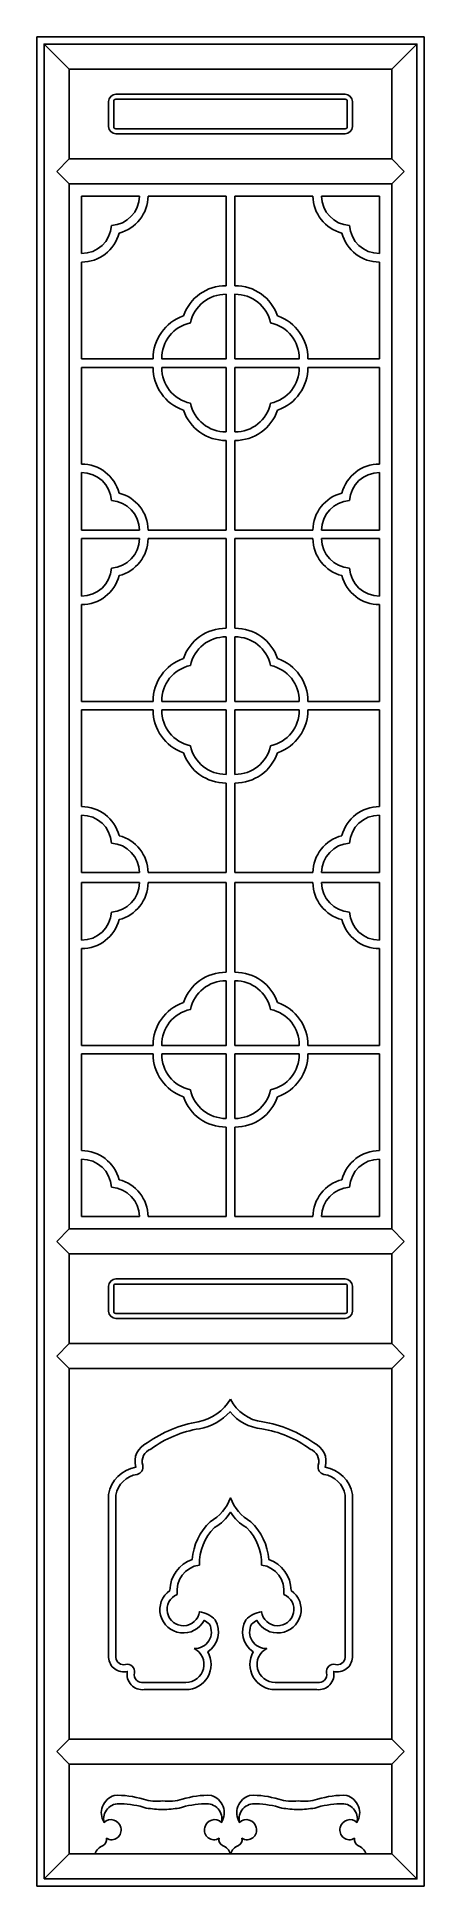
# Model space of a CAD drawing. Header units: metres. Extents: x 0 to 540, y 0 to 2580.
import ezdxf

# ---------------------------------------------------------------- set-up
doc = ezdxf.new("R2010")
doc.units = ezdxf.units.M
for name, color, linetype in [('3', 3, 'Continuous'), ('4', 4, 'Continuous'), ('7', 7, 'Continuous')]:
    doc.layers.add(name, color=color, linetype=linetype)

msp = doc.modelspace()

# ---------------------------------------------------------------- linework, layer by layer
at = {"layer": '3'}
for p, q in [((10, 2570), (45, 2535)), ((495, 2535), (530, 2570)), ((45, 2410), (27.5, 2392.5)), ((495, 2410), (512.5, 2392.5)), ((27.5, 2392.5), (45, 2375)), ((495, 2375), (512.5, 2392.5)), ((264, 2233), (264, 2358)), ((276, 2233), (276, 2358)), ((62, 2131), (162, 2131)), ((162, 2119), (62, 2119)), ((174, 2119), (264, 2119)), ((264, 2119), (264, 2029)), ((276, 2029), (276, 2119)), ((276, 2119), (366, 2119)), ((478, 2131), (378, 2131)), ((478, 2119), (378, 2119)), ((264, 1892), (264, 2017)), ((276, 2017), (276, 1892)), ((62, 1892), (143, 1892)), ((155, 1892), (264, 1892)), ((276, 1892), (385, 1892)), ((478, 1892), (397, 1892)), ((62, 1880), (143, 1880)), ((264, 1880), (155, 1880)), ((264, 1755), (264, 1880)), ((276, 1755), (276, 1880)), ((276, 1880), (385, 1880)), ((478, 1880), (397, 1880)), ((264, 1653), (264, 1743)), ((276, 1653), (276, 1743)), ((62, 1653), (162, 1653)), ((174, 1653), (264, 1653)), ((366, 1653), (276, 1653)), ((478, 1653), (378, 1653)), ((162, 1641), (62, 1641)), ((174, 1641), (264, 1641)), ((264, 1641), (264, 1551)), ((276, 1551), (276, 1641)), ((276, 1641), (366, 1641)), ((478, 1641), (378, 1641)), ((264, 1414), (264, 1539)), ((276, 1539), (276, 1414)), ((62, 1414), (143, 1414)), ((62, 1400), (143, 1400)), ((155, 1414), (264, 1414)), ((264, 1400), (155, 1400)), ((264, 1275), (264, 1400)), ((276, 1414), (385, 1414)), ((276, 1275), (276, 1400)), ((276, 1400), (385, 1400)), ((478, 1414), (397, 1414)), ((478, 1400), (397, 1400)), ((62, 1173), (162, 1173)), ((162, 1161), (62, 1161)), ((174, 1161), (264, 1161)), ((264, 1161), (264, 1071)), ((276, 1071), (276, 1161)), ((276, 1161), (366, 1161)), ((478, 1173), (378, 1173)), ((478, 1161), (378, 1161)), ((264, 934), (264, 1059)), ((276, 1059), (276, 934)), ((27.5, 899.5), (45, 917)), ((495, 917), (512.5, 899.5)), ((45, 882), (27.5, 899.5)), ((495, 882), (512.5, 899.5)), ((27.5, 739.5), (45, 757)), ((495, 757), (512.5, 739.5)), ((45, 722), (27.5, 739.5)), ((495, 722), (512.5, 739.5)), ((27.5, 187.5), (45, 205)), ((45, 170), (27.5, 187.5)), ((495, 205), (512.5, 187.5)), ((495, 170), (512.5, 187.5)), ((10, 10), (45, 45)), ((495, 45), (530, 10))]:
    msp.add_line(p, q, dxfattribs=at)
msp.add_lwpolyline([(10, 10), (530, 10), (530, 2570), (10, 2570)], close=True, dxfattribs=at)
for points in [[(110, 2445), (430, 2445, 0.41), (440, 2455), (440, 2490, 0.41), (430, 2500), (110, 2500, 0.41), (100, 2490), (100, 2455, 0.41)], [(110, 2452), (430, 2452, 0.41), (433, 2455), (433, 2490, 0.41), (430, 2493), (110, 2493, 0.41), (107, 2490), (107, 2455, 0.41)], [(264, 2221, 0.36), (214, 2181, 0.36), (174, 2131), (264, 2131)], [(276, 2131), (276, 2221, -0.36), (326, 2181, -0.36), (366, 2131)], [(264, 1263, 0.36), (214, 1223, 0.36), (174, 1173), (264, 1173)], [(276, 1173), (276, 1263, -0.36), (326, 1223, -0.36), (366, 1173)], [(110, 847), (430, 847, -0.41), (440, 837), (440, 802, -0.41), (430, 792), (110, 792, -0.41), (100, 802), (100, 837, -0.41)], [(110, 840), (430, 840, -0.41), (433, 837), (433, 802, -0.41), (430, 799), (110, 799, -0.41), (107, 802), (107, 837, -0.41)], [(270, 679.18, -0.21), (225.09, 647.89, 0.11), (153.81, 618.36, 0.38), (137.89, 584.28, 0.32), (100, 546.44), (100, 318.65, 0.47), (126.03, 299.33, 0.51), (149.67, 274.1), (207.73, 274.1, 0.58), (238.23, 326.71, 0.4), (248.64, 371.41, 0.17), (226.65, 382.77, -1.73), (195.59, 406.79, -0.41), (226.62, 447.85, -0.21), (247.69, 500.17, 0.12), (270, 521.62, 0.12), (292.31, 500.17, -0.21), (313.38, 447.85, -0.41), (344.41, 406.79, -1.73), (313.35, 382.77, 0.17), (291.36, 371.41, 0.4), (301.77, 326.71, 0.58), (332.27, 274.1), (390.33, 274.1, 0.51), (413.97, 299.33, 0.47), (440, 318.65), (440, 546.44, 0.32), (402.11, 584.28, 0.38), (386.19, 618.36, 0.11), (314.91, 647.89, -0.26)], [(219.42, 331.44, 0.58), (240.6, 365.33, 0.08), (233.07, 370.54, -1.27), (185.31, 412.49, -0.31), (216.74, 455.66, -0.19), (241.7, 508.28, 0.17), (270, 541.48, 0.17), (298.3, 508.28, -0.19), (323.26, 455.66, -0.31), (354.69, 412.49, -1.27), (306.93, 370.54, 0.08), (299.4, 365.33, 0.58), (320.58, 331.44, 0.79), (332.25, 284.1), (391.06, 284.1, 0.53), (404.16, 297.43, -0.55), (416.31, 309.06, 0.46), (430, 318.99), (430, 545.53, 0.31), (400.43, 574.42, -0.45), (392.5, 587.06, 0.39), (381.29, 609.56, 0.12), (313.6, 637.97, -0.2), (269.32, 661.74, -0.16), (226.86, 638.05, 0.12), (158.71, 609.56, 0.39), (147.5, 587.06, -0.45), (139.57, 574.42, 0.31), (110, 545.53), (110, 318.99, 0.46), (123.69, 309.06, -0.55), (135.84, 297.43, 0.53), (148.94, 284.1), (207.75, 284.1, 0.79)]]:
    msp.add_lwpolyline(points, format="xyb", close=True, dxfattribs=at)
for points in [[(270, 45, 0.23), (258.85, 56.45, -0.33), (254.01, 66.55, -0.68), (234.17, 81.66, -0.58), (257.52, 88.79, 0.49), (243.27, 126.41, 0.09), (202.64, 121.03, -0.12), (175.52, 119.05, -0.12), (148.4, 121.03, 0.09), (107.76, 126.41, 0.49), (93.51, 88.79, -0.58), (116.87, 81.66, -0.68), (97.02, 66.55, -0.33), (92.18, 56.45, 0.23), (81.03, 45)], [(257.52, 88.79, 0.53), (234.01, 114.58, 0.08), (198.58, 108.68, -0.02), (175.52, 106.63, -0.02), (152.45, 108.68, 0.08), (117.02, 114.58, 0.53), (93.51, 88.79)], [(458.97, 45, 0.23), (447.82, 56.45, -0.33), (442.98, 66.55, -0.68), (423.13, 81.66, -0.58), (446.49, 88.79, 0.49), (432.24, 126.41, 0.09), (391.6, 121.03, -0.12), (364.48, 119.05, -0.12), (337.36, 121.03, 0.09), (296.73, 126.41, 0.49), (282.48, 88.79, -0.58), (305.83, 81.66, -0.68), (285.99, 66.55, -0.33), (281.15, 56.45, 0.23), (270, 45)], [(446.49, 88.79, 0.53), (422.98, 114.58, 0.08), (387.55, 108.68, -0.02), (364.48, 106.63, -0.02), (341.42, 108.68, 0.08), (305.99, 114.58, 0.53), (282.48, 88.79)]]:
    msp.add_lwpolyline(points, format="xyb", dxfattribs=at)
for centre, radius, start, end in [((101.32, 2358.46), 41.68, 273.75, 359.37), ((101.32, 2358.46), 53.68, 284.21, 359.51), ((438.68, 2358.46), 53.68, 180.49, 255.79), ((438.68, 2358.46), 41.68, 180.63, 266.25), ((62.46, 2319.59), 41.68, 269.37, 356.25), ((62.46, 2319.59), 53.68, 269.51, 345.79), ((477.54, 2319.59), 53.68, 194.21, 270.49), ((477.54, 2319.59), 41.68, 183.75, 270.63), ((263.54, 2170.32), 62.68, 89.58, 161), ((276.46, 2170.32), 62.68, 19, 90.42), ((224.68, 2131.46), 62.68, 109, 180.42), ((315.32, 2131.46), 62.68, 359.58, 71), ((224.68, 2118.54), 62.68, 179.58, 251), ((224.68, 2118.54), 50.68, 179.49, 257.83), ((315.32, 2118.54), 50.68, 282.17, 0.51), ((315.32, 2118.54), 62.68, 289, 0.42), ((263.54, 2079.68), 50.68, 192.17, 270.51), ((276.46, 2079.68), 50.68, 269.49, 347.83), ((263.54, 2079.68), 62.68, 199, 270.42), ((276.46, 2079.68), 62.68, 269.58, 341), ((62.46, 1930.41), 53.68, 14.21, 90.49), ((62.46, 1930.41), 41.68, 3.75, 90.63), ((477.54, 1930.41), 53.68, 89.51, 165.79), ((477.54, 1930.41), 41.68, 89.37, 176.25), ((101.32, 1891.54), 53.68, 0.49, 75.79), ((438.68, 1891.54), 53.68, 104.21, 179.51), ((101.32, 1891.54), 41.68, 0.63, 86.25), ((438.68, 1891.54), 41.68, 93.75, 179.37), ((101.32, 1880.46), 41.68, 273.75, 359.37), ((101.32, 1880.46), 53.68, 284.21, 359.51), ((438.68, 1880.46), 53.68, 180.49, 255.79), ((438.68, 1880.46), 41.68, 180.63, 266.25), ((62.46, 1841.59), 41.68, 269.37, 356.25), ((477.54, 1841.59), 41.68, 183.75, 270.63), ((62.46, 1841.59), 53.68, 269.51, 345.79), ((477.54, 1841.59), 53.68, 194.21, 270.49), ((263.54, 1692.32), 62.68, 89.58, 161), ((276.46, 1692.32), 62.68, 19, 90.42), ((263.54, 1692.32), 50.68, 89.49, 167.83), ((276.46, 1692.32), 50.68, 12.17, 90.51), ((224.68, 1653.46), 62.68, 109, 180.42), ((224.68, 1653.46), 50.68, 102.17, 180.51), ((315.32, 1653.46), 50.68, 359.49, 77.83), ((315.32, 1653.46), 62.68, 359.58, 71), ((224.68, 1640.54), 62.68, 179.58, 251), ((224.68, 1640.54), 50.68, 179.49, 257.83), ((315.32, 1640.54), 50.68, 282.17, 0.51), ((315.32, 1640.54), 62.68, 289, 0.42), ((263.54, 1601.68), 62.68, 199, 270.42), ((263.54, 1601.68), 50.68, 192.17, 270.51), ((276.46, 1601.68), 62.68, 269.58, 341), ((276.46, 1601.68), 50.68, 269.49, 347.83), ((62.46, 1452.41), 53.68, 14.21, 90.49), ((477.54, 1452.41), 53.68, 89.51, 165.79), ((62.46, 1452.41), 41.68, 3.75, 90.63), ((477.54, 1452.41), 41.68, 89.37, 176.25), ((101.32, 1413.54), 41.68, 0.63, 86.25), ((101.32, 1413.54), 53.68, 0.49, 75.79), ((438.68, 1413.54), 53.68, 104.21, 179.51), ((438.68, 1413.54), 41.68, 93.75, 179.37), ((101.32, 1400.46), 41.68, 273.75, 359.37), ((101.32, 1400.46), 53.68, 284.21, 359.51), ((438.68, 1400.46), 53.68, 180.49, 255.79), ((438.68, 1400.46), 41.68, 180.63, 266.25), ((62.46, 1361.59), 41.68, 269.37, 356.25), ((62.46, 1361.59), 53.68, 269.51, 345.79), ((477.54, 1361.59), 53.68, 194.21, 270.49), ((477.54, 1361.59), 41.68, 183.75, 270.63), ((263.54, 1212.32), 62.68, 89.58, 161), ((276.46, 1212.32), 62.68, 19, 90.42), ((224.68, 1173.46), 62.68, 109, 180.42), ((315.32, 1173.46), 62.68, 359.58, 71), ((224.68, 1160.54), 62.68, 179.58, 251), ((224.68, 1160.54), 50.68, 179.49, 257.83), ((315.32, 1160.54), 50.68, 282.17, 0.51), ((315.32, 1160.54), 62.68, 289, 0.42), ((263.54, 1121.68), 50.68, 192.17, 270.51), ((276.46, 1121.68), 50.68, 269.49, 347.83), ((263.54, 1121.68), 62.68, 199, 270.42), ((276.46, 1121.68), 62.68, 269.58, 341), ((62.46, 972.41), 53.68, 14.21, 90.49), ((62.46, 972.41), 41.68, 3.75, 90.63), ((477.54, 972.41), 53.68, 89.51, 165.79), ((477.54, 972.41), 41.68, 89.37, 176.25), ((101.32, 933.54), 53.68, 0.49, 75.79), ((438.68, 933.54), 53.68, 104.21, 179.51), ((101.32, 933.54), 41.68, 0.63, 86.25), ((438.68, 933.54), 41.68, 93.75, 179.37)]:
    msp.add_arc(centre, radius, start, end, dxfattribs=at)
at = {"layer": '4'}
msp.add_lwpolyline([(0, 0), (540, 0), (540, 2580), (0, 2580)], close=True, dxfattribs=at)
at = {"layer": '7'}
for p, q in [((495, 2535), (45, 2535)), ((45, 2535), (45, 2410)), ((495, 2535), (495, 2410)), ((45, 2410), (495, 2410)), ((45, 2375), (45, 917)), ((45, 2375), (495, 2375)), ((495, 917), (495, 2375)), ((62, 2358), (143, 2358)), ((62, 2277.91), (62, 2358)), ((264, 2358), (155, 2358)), ((276, 2358), (385, 2358)), ((478, 2358), (397, 2358)), ((478, 2277.91), (478, 2358)), ((62, 2265.91), (62, 2131)), ((478, 2265.91), (478, 2131)), ((62, 2119), (62, 1984.09)), ((478, 1984.09), (478, 2119)), ((62, 1972.09), (62, 1892)), ((478, 1972.09), (478, 1892)), ((62, 1799.91), (62, 1880)), ((478, 1799.91), (478, 1880)), ((62, 1787.91), (62, 1653)), ((478, 1787.91), (478, 1653)), ((62, 1641), (62, 1506.09)), ((478, 1506.09), (478, 1641)), ((62, 1494.09), (62, 1414)), ((478, 1494.09), (478, 1414)), ((62, 1319.91), (62, 1400)), ((478, 1319.91), (478, 1400)), ((62, 1307.91), (62, 1173)), ((478, 1307.91), (478, 1173)), ((62, 1161), (62, 1026.09)), ((478, 1026.09), (478, 1161)), ((62, 1014.09), (62, 934)), ((478, 1014.09), (478, 934)), ((62, 934), (143, 934)), ((155, 934), (264, 934)), ((276, 934), (385, 934)), ((478, 934), (397, 934)), ((45, 917), (495, 917)), ((45, 882), (495, 882)), ((45, 882), (45, 757)), ((495, 757), (495, 882)), ((45, 757), (495, 757)), ((45, 722), (45, 205)), ((45, 722), (495, 722)), ((495, 205), (495, 722)), ((45, 205), (495, 205)), ((45, 170), (495, 170)), ((45, 170), (45, 45)), ((495, 45), (495, 170)), ((45, 45), (495, 45))]:
    msp.add_line(p, q, dxfattribs=at)

doc.saveas('drawing.dxf')
